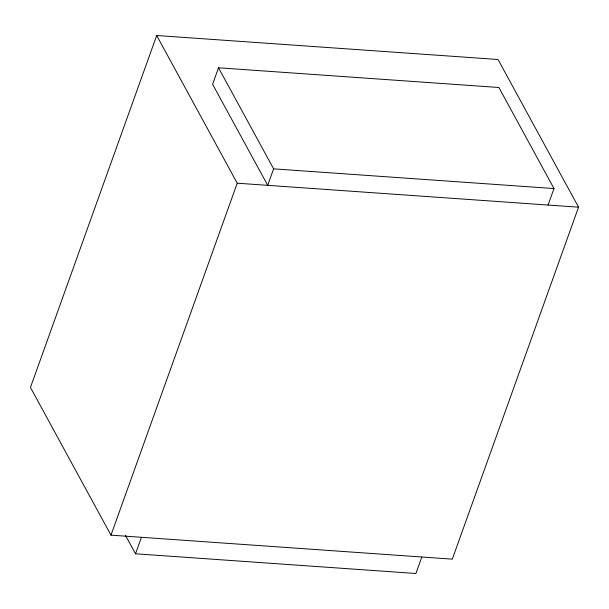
<?xml version="1.0" encoding="UTF-8"?>
<svg xmlns="http://www.w3.org/2000/svg" width="609" height="609" viewBox="0 0 609 609"><rect width="100%" height="100%" fill="white"/><g stroke="black" fill="none" stroke-linecap="round" stroke-linejoin="round"><path stroke-width="0.91" d="M156.696 35.505L30.45 387.453L110.975 535.151L452.304 559.146L578.55 207.189L498.025 59.492L156.696 35.505L237.228 183.202L110.975 535.151M218.524 67.789L212.602 84.286L267.701 185.342L273.616 168.845L218.524 67.789L498.893 87.498L553.992 188.554L548.077 205.05M421.824 556.999L415.909 573.495L135.533 553.787L141.455 537.29M273.616 168.845L553.992 188.554M237.228 183.202L578.55 207.189M125.515 535.418L135.533 553.787"/></g></svg>
